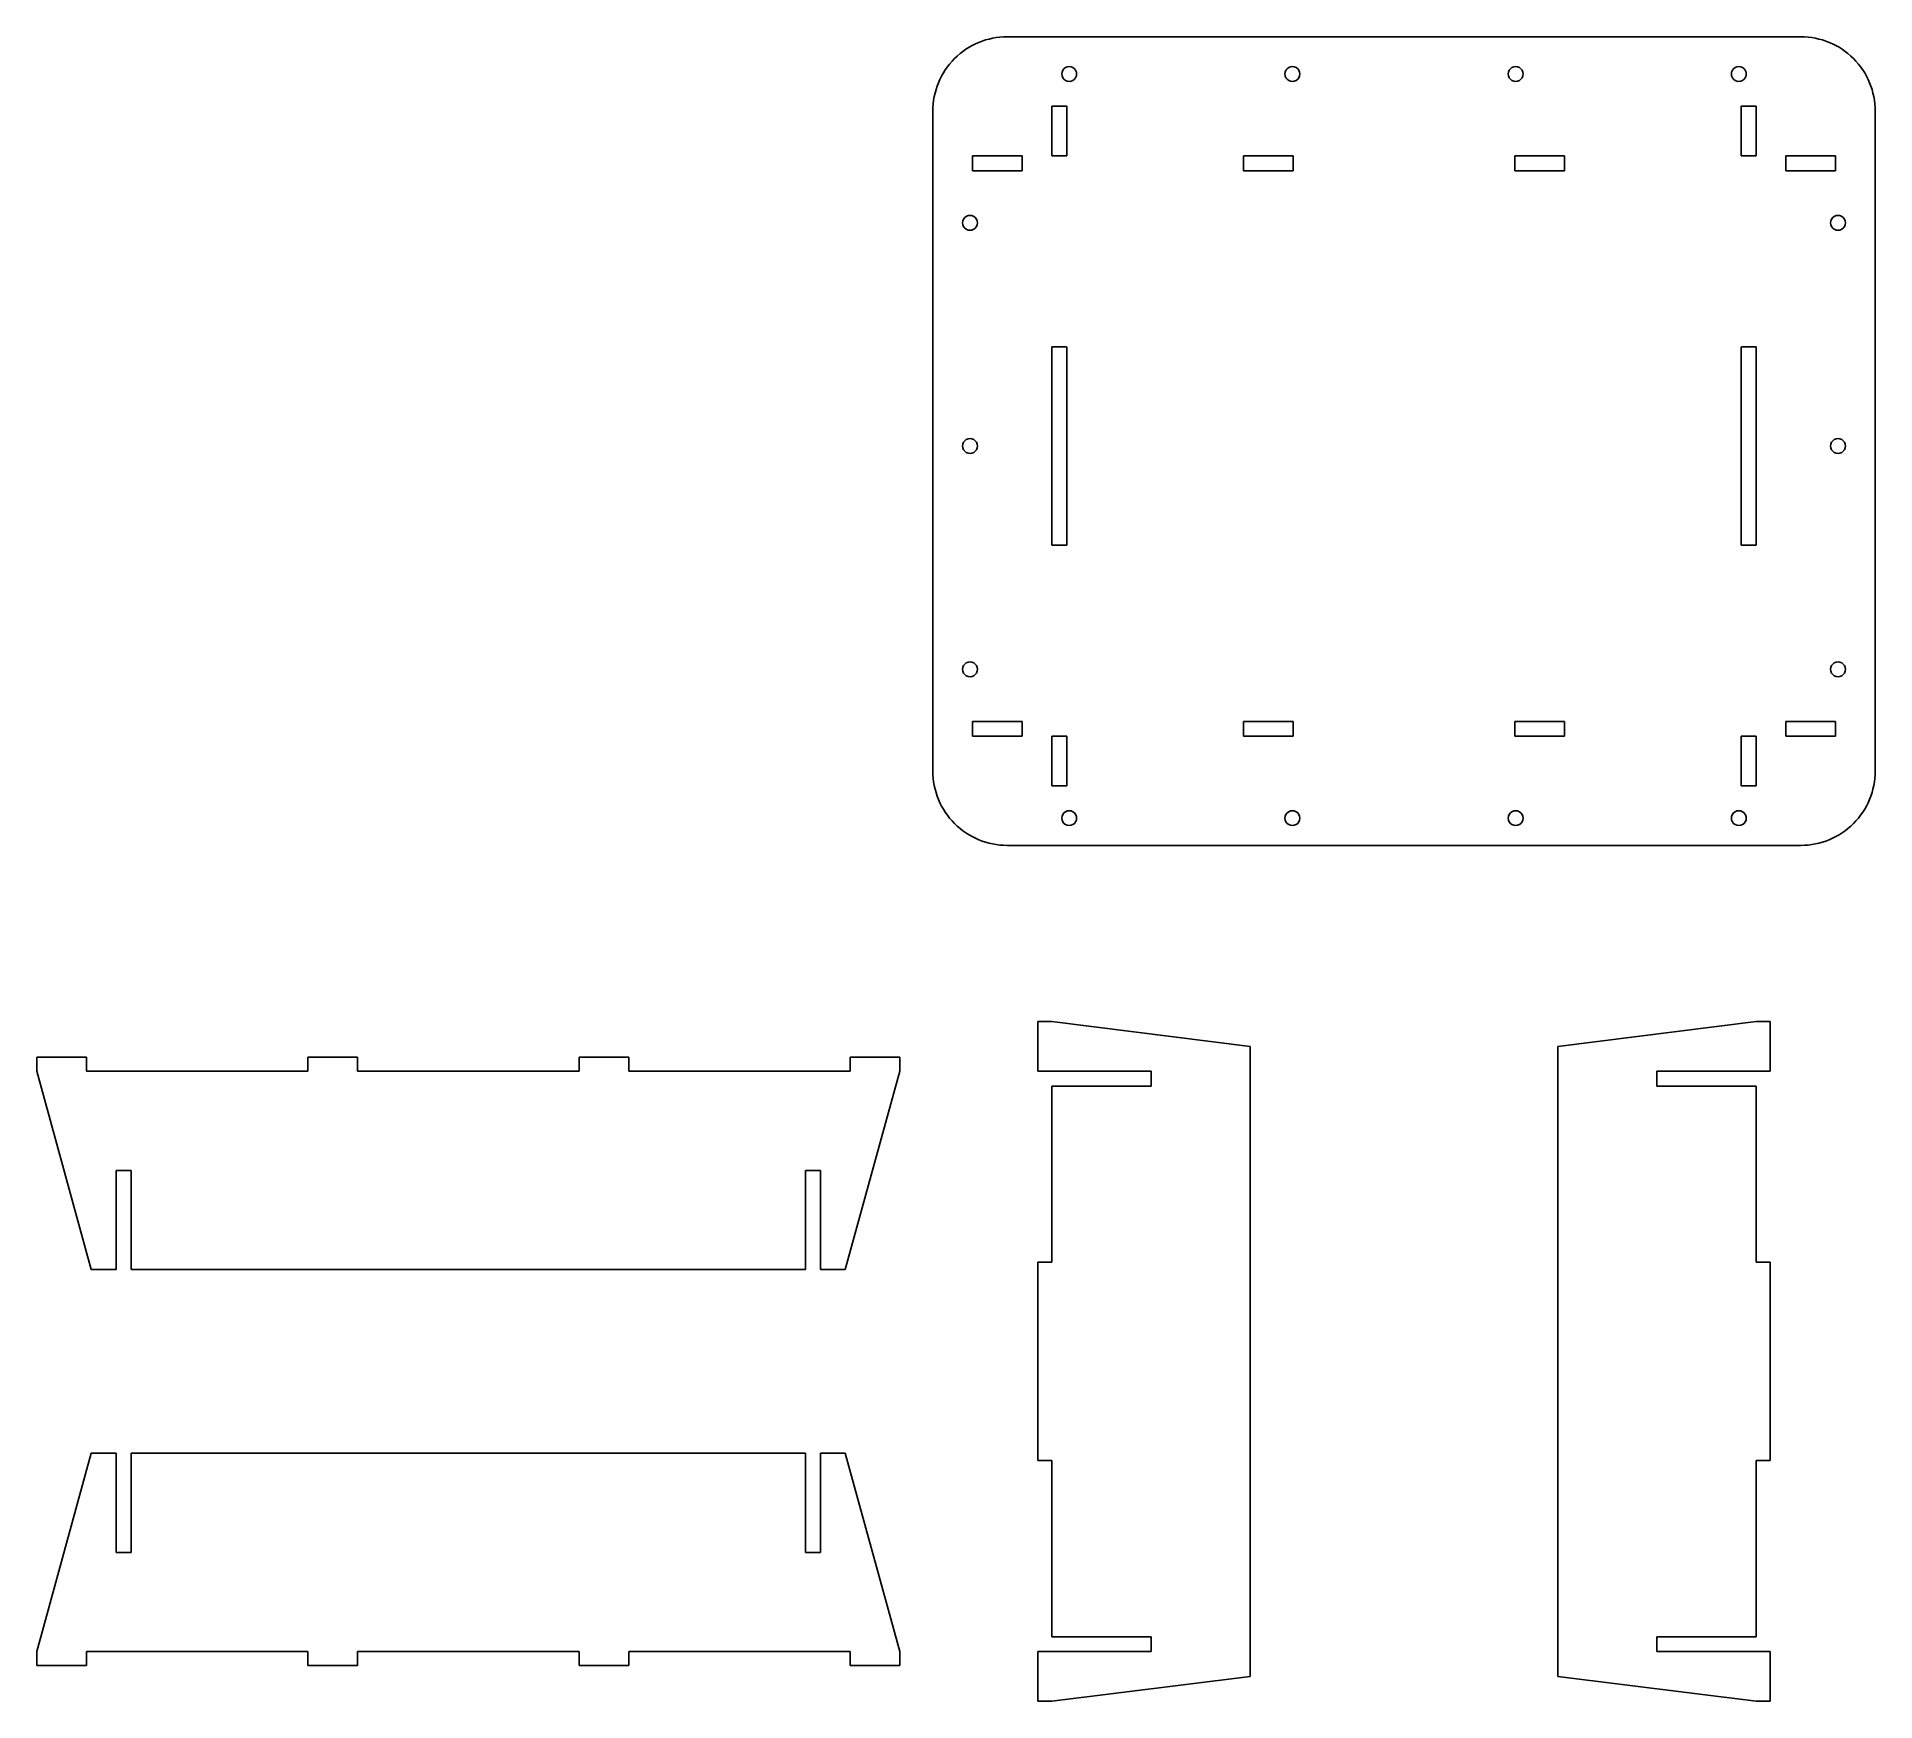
# Model space of a CAD drawing. Extents: x 81 to 451, y 59 to 395.
import ezdxf

# ---------------------------------------------------------------- set-up
doc = ezdxf.new("R2010")
doc.units = 0
doc.layers.get('0').update_dxf_attribs({"linetype": 'CONTINUOUS'})

msp = doc.modelspace()

# ---------------------------------------------------------------- linework, layer by layer
at = {"color": 7}
for p, q in [((436.159967, 394.834057), (276.159967, 394.834057)), ((290.159967, 387.334057), (290.159967, 387.334057)), ((335.159967, 387.334057), (335.159967, 387.334057)), ((380.159967, 387.334057), (380.159967, 387.334057)), ((425.159967, 387.334057), (425.159967, 387.334057)), ((261.159967, 379.834057), (261.159967, 246.834057)), ((285.159967, 370.834057), (285.159967, 380.834054)), ((285.159967, 380.834054), (288.159973, 380.834054)), ((288.159973, 380.834054), (288.159973, 370.834057)), ((424.15998, 380.834054), (427.159971, 380.834054)), ((424.15998, 370.834057), (424.15998, 380.834054)), ((427.159971, 380.834054), (427.159971, 370.834057)), ((451.159967, 246.834057), (451.159967, 379.834057)), ((269.159964, 370.834057), (279.159969, 370.834057)), ((269.159964, 367.834058), (269.159964, 370.834057)), ((279.159969, 370.834057), (279.159969, 367.834058)), ((288.159973, 370.834057), (285.159967, 370.834057)), ((323.826632, 370.834057), (333.826638, 370.834057)), ((323.826632, 367.834058), (323.826632, 370.834057)), ((333.826638, 370.834057), (333.826638, 367.834058)), ((378.4933, 370.834057), (388.493306, 370.834057)), ((378.4933, 367.834058), (378.4933, 370.834057)), ((388.493306, 370.834057), (388.493306, 367.834058)), ((427.159971, 370.834057), (424.15998, 370.834057)), ((433.159954, 367.834058), (433.159954, 370.834057)), ((433.159954, 370.834057), (443.159974, 370.834057)), ((443.159974, 370.834057), (443.159974, 367.834058)), ((279.159969, 367.834058), (269.159964, 367.834058)), ((323.826632, 367.834058), (333.82664, 367.834058)), ((388.49331, 367.834058), (378.493302, 367.834058)), ((443.159974, 367.834058), (433.159954, 367.834058)), ((270.159967, 357.334057), (270.159967, 357.334057)), ((445.159967, 357.334057), (445.159967, 357.334057)), ((285.159967, 292.334058), (285.159967, 332.334057)), ((285.159967, 332.334057), (288.159973, 332.334057)), ((288.15998, 332.334056), (288.15998, 292.334058)), ((424.15998, 332.334057), (427.159971, 332.334057)), ((424.15999, 332.334056), (424.15999, 292.334058)), ((427.159971, 332.334057), (427.159971, 292.334058)), ((270.159967, 312.334057), (270.159967, 312.334057)), ((445.159967, 312.334057), (445.159967, 312.334057)), ((288.159973, 292.334058), (285.159967, 292.334058)), ((427.159971, 292.334058), (424.15998, 292.334058)), ((270.159967, 267.334057), (270.159967, 267.334057)), ((445.159967, 267.334057), (445.159967, 267.334057)), ((269.159964, 256.834056), (279.159969, 256.834056)), ((269.159964, 253.834058), (269.159964, 256.834056)), ((279.159969, 256.834056), (279.159969, 253.834058)), ((323.826632, 256.834057), (333.82664, 256.834057)), ((323.826632, 253.834058), (323.826632, 256.834056)), ((333.826638, 256.834056), (333.826638, 253.834058)), ((378.4933, 253.834058), (378.4933, 256.834056)), ((378.493302, 256.834057), (388.49331, 256.834057)), ((388.493306, 256.834056), (388.493306, 253.834058)), ((433.159954, 253.834058), (433.159954, 256.834056)), ((433.159954, 256.834056), (443.159974, 256.834056)), ((443.159974, 256.834056), (443.159974, 253.834058)), ((279.159969, 253.834058), (269.159964, 253.834058)), ((285.159967, 253.834058), (288.159973, 253.834058)), ((285.159967, 243.83406), (285.159967, 253.834058)), ((288.159973, 253.834058), (288.159973, 243.83406)), ((333.826638, 253.834058), (323.826632, 253.834058)), ((388.493306, 253.834058), (378.4933, 253.834058)), ((424.15998, 243.83406), (424.15998, 253.834058)), ((424.15998, 253.834058), (427.159971, 253.834058)), ((427.159971, 253.834058), (427.159971, 243.83406)), ((443.159974, 253.834058), (433.159954, 253.834058)), ((288.159973, 243.83406), (285.159967, 243.83406)), ((427.159971, 243.83406), (424.15998, 243.83406)), ((290.159967, 237.334057), (290.159967, 237.334057)), ((335.159967, 237.334057), (335.159967, 237.334057)), ((380.159967, 237.334057), (380.159967, 237.334057)), ((425.159967, 237.334057), (425.159967, 237.334057)), ((276.159967, 231.834057), (436.159967, 231.834057)), ((282.359964, 186.323132), (282.359964, 196.323131)), ((285.159967, 196.323131), (282.359964, 196.323131)), ((285.159967, 196.323131), (325.159973, 191.323128)), ((387.159965, 191.323128), (427.159971, 196.323131)), ((427.159971, 196.323131), (429.959959, 196.323131)), ((429.959959, 196.323131), (429.959959, 186.323132)), ((80.509922, 186.323132), (80.509922, 189.123128)), ((80.509922, 189.123128), (90.509928, 189.123128)), ((90.509928, 186.323132), (90.509928, 189.123128)), ((135.17659, 189.123128), (145.17659, 189.123128)), ((135.17659, 186.323132), (135.17659, 189.123128)), ((145.17659, 186.323132), (145.17659, 189.123128)), ((189.843257, 186.323132), (189.843257, 189.123128)), ((189.843257, 189.123128), (199.843257, 189.123128)), ((199.843257, 186.323132), (199.843257, 189.123128)), ((244.509927, 186.323132), (244.509927, 189.123128)), ((244.509927, 189.123128), (254.509925, 189.123128)), ((254.509925, 186.323132), (254.509925, 189.123128)), ((325.159973, 191.323128), (325.159973, 64.323124)), ((387.159965, 64.323124), (387.159965, 191.323128)), ((91.509922, 146.323126), (80.509922, 186.323132)), ((135.17659, 186.323132), (90.509928, 186.323132)), ((189.843257, 186.323132), (145.17659, 186.323132)), ((244.509927, 186.323132), (199.843257, 186.323132)), ((254.509925, 186.323132), (243.509925, 146.323126)), ((305.159963, 186.323132), (282.359964, 186.323132)), ((305.159963, 186.323132), (305.159963, 183.323126)), ((407.159961, 186.323132), (429.959959, 186.323132)), ((407.159961, 183.323126), (407.159961, 186.323132)), ((285.159967, 147.823136), (285.159967, 183.323126)), ((305.159963, 183.323126), (285.159967, 183.323126)), ((407.159961, 183.323126), (427.159971, 183.323126)), ((427.159971, 183.323126), (427.159971, 147.823136)), ((99.509923, 166.323137), (96.509925, 166.323137)), ((96.509925, 166.323137), (96.509925, 146.323126)), ((99.509923, 166.323137), (99.509923, 146.323126)), ((238.509922, 166.323137), (235.509924, 166.323137)), ((235.509924, 166.323137), (235.509924, 146.323126)), ((238.509922, 166.323137), (238.509922, 146.323126)), ((91.509922, 146.323126), (96.509925, 146.323126)), ((99.509923, 146.323126), (235.509924, 146.323126)), ((238.509922, 146.323126), (243.509925, 146.323126)), ((282.359964, 107.82313), (282.359964, 147.823136)), ((285.159967, 147.823136), (282.359964, 147.823136)), ((427.159971, 147.823136), (429.959959, 147.823136)), ((429.959959, 147.823136), (429.959959, 107.82313)), ((80.509922, 69.323134), (91.509922, 109.323126)), ((91.509922, 109.323126), (96.509925, 109.323126)), ((96.509925, 89.32313), (96.509925, 109.323126)), ((99.509923, 89.32313), (99.509923, 109.323126)), ((99.509923, 109.323126), (235.509924, 109.323126)), ((235.509924, 89.32313), (235.509924, 109.323126)), ((238.509922, 89.32313), (238.509922, 109.323126)), ((238.509922, 109.323126), (243.509925, 109.323126)), ((243.509925, 109.323126), (254.509925, 69.323134)), ((285.159967, 107.82313), (282.359964, 107.82313)), ((285.159967, 72.323125), (285.159967, 107.82313)), ((427.159971, 107.82313), (429.959959, 107.82313)), ((427.159971, 107.82313), (427.159971, 72.323125)), ((96.509925, 89.32313), (99.509923, 89.32313)), ((235.509924, 89.32313), (238.509922, 89.32313)), ((305.159963, 72.323125), (285.159967, 72.323125)), ((305.159963, 72.323125), (305.159963, 69.323134)), ((407.159961, 72.323125), (427.159971, 72.323125)), ((407.159961, 69.323134), (407.159961, 72.323125)), ((80.509922, 69.323134), (80.509922, 66.523131)), ((135.17659, 69.323134), (90.509928, 69.323134)), ((90.509928, 69.323134), (90.509928, 66.523131)), ((135.17659, 69.323134), (135.17659, 66.523131)), ((189.843257, 69.323134), (145.17659, 69.323134)), ((145.17659, 69.323134), (145.17659, 66.523131)), ((189.843257, 69.323134), (189.843257, 66.523131)), ((244.509927, 69.323134), (199.843257, 69.323134)), ((199.843257, 69.323134), (199.843257, 66.523131)), ((244.509927, 69.323134), (244.509927, 66.523131)), ((254.509925, 69.323134), (254.509925, 66.523131)), ((305.159963, 69.323134), (282.359964, 69.323134)), ((282.359964, 59.323129), (282.359964, 69.323134)), ((407.159961, 69.323134), (429.959959, 69.323134)), ((429.959959, 69.323134), (429.959959, 59.323129)), ((90.509928, 66.523131), (80.509922, 66.523131)), ((145.17659, 66.523131), (135.17659, 66.523131)), ((199.843257, 66.523131), (189.843257, 66.523131)), ((254.509925, 66.523131), (244.509927, 66.523131)), ((325.159973, 64.323124), (285.159967, 59.323129)), ((427.159971, 59.323129), (387.159965, 64.323124)), ((285.159967, 59.323129), (282.359964, 59.323129)), ((427.159971, 59.323129), (429.959959, 59.323129))]:
    msp.add_line(p, q, dxfattribs=at)
for points in [[(276.159967, 394.834057), (272.18172, 394.834057), (268.366411, 393.253705), (265.553366, 390.440659)], [(446.766569, 390.440659), (443.953523, 393.253705), (440.138215, 394.834057), (436.159967, 394.834057)], [(265.553366, 390.440659), (262.74032, 387.627613), (261.159967, 383.812305), (261.159967, 379.834057)], [(451.159967, 379.834057), (451.159967, 383.812305), (449.579615, 387.627613), (446.766569, 390.440659)], [(287.909779, 388.633638), (287.445582, 388.365544), (287.159735, 387.870111), (287.159967, 387.334057)], [(287.159967, 387.334057), (287.159735, 386.798004), (287.445582, 386.302571), (287.909779, 386.034477)], [(289.410155, 388.633638), (288.945958, 388.901731), (288.373976, 388.901731), (287.909779, 388.633638)], [(287.909779, 386.034477), (288.373976, 385.766383), (288.945958, 385.766383), (289.410155, 386.034477)], [(290.159967, 387.334057), (290.1602, 387.870111), (289.874352, 388.365544), (289.410155, 388.633638)], [(289.410155, 386.034477), (289.874352, 386.302571), (290.1602, 386.798004), (290.159967, 387.334057)], [(332.909779, 388.633638), (332.445582, 388.365544), (332.159735, 387.870111), (332.159967, 387.334057)], [(332.159967, 387.334057), (332.159735, 386.798004), (332.445582, 386.302571), (332.909779, 386.034477)], [(334.410155, 388.633638), (333.945958, 388.901731), (333.373976, 388.901731), (332.909779, 388.633638)], [(332.909779, 386.034477), (333.373976, 385.766383), (333.945958, 385.766383), (334.410155, 386.034477)], [(335.159967, 387.334057), (335.1602, 387.870111), (334.874352, 388.365544), (334.410155, 388.633638)], [(334.410155, 386.034477), (334.874352, 386.302571), (335.1602, 386.798004), (335.159967, 387.334057)], [(377.909779, 388.633638), (377.445582, 388.365544), (377.159735, 387.870111), (377.159967, 387.334057)], [(377.159967, 387.334057), (377.159735, 386.798004), (377.445582, 386.302571), (377.909779, 386.034477)], [(379.410155, 388.633638), (378.945958, 388.901731), (378.373977, 388.901731), (377.909779, 388.633638)], [(377.909779, 386.034477), (378.373977, 385.766383), (378.945958, 385.766383), (379.410155, 386.034477)], [(380.159967, 387.334057), (380.1602, 387.870111), (379.874352, 388.365544), (379.410155, 388.633638)], [(379.410155, 386.034477), (379.874352, 386.302571), (380.1602, 386.798004), (380.159967, 387.334057)], [(422.909779, 388.633638), (422.445582, 388.365544), (422.159735, 387.870111), (422.159967, 387.334057)], [(422.159967, 387.334057), (422.159735, 386.798004), (422.445582, 386.302571), (422.909779, 386.034477)], [(424.410155, 388.633638), (423.945958, 388.901731), (423.373977, 388.901731), (422.909779, 388.633638)], [(422.909779, 386.034477), (423.373977, 385.766383), (423.945958, 385.766383), (424.410155, 386.034477)], [(425.159967, 387.334057), (425.1602, 387.870111), (424.874352, 388.365544), (424.410155, 388.633638)], [(424.410155, 386.034477), (424.874352, 386.302571), (425.1602, 386.798004), (425.159967, 387.334057)], [(267.909967, 358.633095), (267.445865, 358.365146), (267.159967, 357.869956), (267.159967, 357.334057)], [(267.159967, 357.334057), (267.159967, 356.798159), (267.445865, 356.302968), (267.909967, 356.035019)], [(269.409967, 358.633095), (268.945866, 358.901045), (268.374069, 358.901045), (267.909967, 358.633095)], [(267.909967, 356.035019), (268.374069, 355.767069), (268.945866, 355.767069), (269.409967, 356.035019)], [(270.159967, 357.334057), (270.159967, 357.869956), (269.874069, 358.365146), (269.409967, 358.633095)], [(269.409967, 356.035019), (269.874069, 356.302968), (270.159967, 356.798159), (270.159967, 357.334057)], [(442.90978, 358.633637), (442.445582, 358.365544), (442.159735, 357.87011), (442.159967, 357.334057)], [(442.159967, 357.334057), (442.159735, 356.798004), (442.445582, 356.302571), (442.90978, 356.034477)], [(444.410155, 358.633637), (443.945958, 358.901731), (443.373977, 358.901731), (442.90978, 358.633637)], [(442.90978, 356.034477), (443.373977, 355.766383), (443.945958, 355.766383), (444.410155, 356.034477)], [(445.159967, 357.334057), (445.1602, 357.87011), (444.874352, 358.365544), (444.410155, 358.633637)], [(444.410155, 356.034477), (444.874352, 356.302571), (445.1602, 356.798004), (445.159967, 357.334057)], [(267.909967, 313.633095), (267.445865, 313.365146), (267.159967, 312.869956), (267.159967, 312.334057)], [(267.159967, 312.334057), (267.159967, 311.798159), (267.445865, 311.302968), (267.909967, 311.035019)], [(269.409967, 313.633095), (268.945866, 313.901045), (268.374069, 313.901045), (267.909967, 313.633095)], [(270.159967, 312.334057), (270.159967, 312.869956), (269.874069, 313.365146), (269.409967, 313.633095)], [(269.409967, 311.035019), (269.874069, 311.302968), (270.159967, 311.798159), (270.159967, 312.334057)], [(442.90978, 313.633637), (442.445582, 313.365544), (442.159735, 312.87011), (442.159967, 312.334057)], [(442.159967, 312.334057), (442.159735, 311.798004), (442.445582, 311.30257), (442.90978, 311.034477)], [(444.410155, 313.633637), (443.945958, 313.901731), (443.373977, 313.901731), (442.90978, 313.633637)], [(445.159967, 312.334057), (445.1602, 312.87011), (444.874352, 313.365544), (444.410155, 313.633637)], [(444.410155, 311.034477), (444.874352, 311.30257), (445.1602, 311.798004), (445.159967, 312.334057)], [(267.909967, 311.035019), (268.374069, 310.767069), (268.945866, 310.767069), (269.409967, 311.035019)], [(442.90978, 311.034477), (443.373977, 310.766383), (443.945958, 310.766383), (444.410155, 311.034477)], [(267.909967, 268.633095), (267.445865, 268.365146), (267.159967, 267.869955), (267.159967, 267.334057)], [(267.159967, 267.334057), (267.159967, 266.798159), (267.445865, 266.302968), (267.909967, 266.035019)], [(269.409967, 268.633095), (268.945866, 268.901045), (268.374069, 268.901045), (267.909967, 268.633095)], [(270.159967, 267.334057), (270.159967, 267.869955), (269.874069, 268.365146), (269.409967, 268.633095)], [(269.409967, 266.035019), (269.874069, 266.302968), (270.159967, 266.798159), (270.159967, 267.334057)], [(442.90978, 268.633637), (442.445582, 268.365544), (442.159735, 267.87011), (442.159967, 267.334057)], [(442.159967, 267.334057), (442.159735, 266.798004), (442.445582, 266.30257), (442.90978, 266.034477)], [(444.410155, 268.633637), (443.945958, 268.901731), (443.373977, 268.901731), (442.90978, 268.633637)], [(445.159967, 267.334057), (445.1602, 267.87011), (444.874352, 268.365544), (444.410155, 268.633637)], [(444.410155, 266.034477), (444.874352, 266.30257), (445.1602, 266.798004), (445.159967, 267.334057)], [(267.909967, 266.035019), (268.374069, 265.767069), (268.945866, 265.767069), (269.409967, 266.035019)], [(442.90978, 266.034477), (443.373977, 265.766383), (443.945958, 265.766383), (444.410155, 266.034477)], [(261.159967, 246.834057), (261.159967, 242.85581), (262.74032, 239.040501), (265.553366, 236.227455)], [(446.766569, 236.227455), (449.579615, 239.040501), (451.159967, 242.85581), (451.159967, 246.834057)], [(287.909779, 238.633638), (287.445582, 238.365544), (287.159735, 237.870111), (287.159967, 237.334057)], [(287.159967, 237.334057), (287.159735, 236.798004), (287.445582, 236.302571), (287.909779, 236.034477)], [(289.410155, 238.633638), (288.945958, 238.901731), (288.373976, 238.901731), (287.909779, 238.633638)], [(290.159967, 237.334057), (290.1602, 237.870111), (289.874352, 238.365544), (289.410155, 238.633638)], [(289.410155, 236.034477), (289.874352, 236.302571), (290.1602, 236.798004), (290.159967, 237.334057)], [(332.909779, 238.633638), (332.445582, 238.365544), (332.159735, 237.870111), (332.159967, 237.334057)], [(332.159967, 237.334057), (332.159735, 236.798004), (332.445582, 236.302571), (332.909779, 236.034477)], [(334.410155, 238.633638), (333.945958, 238.901731), (333.373976, 238.901731), (332.909779, 238.633638)], [(335.159967, 237.334057), (335.1602, 237.870111), (334.874352, 238.365544), (334.410155, 238.633638)], [(334.410155, 236.034477), (334.874352, 236.302571), (335.1602, 236.798004), (335.159967, 237.334057)], [(377.909779, 238.633638), (377.445582, 238.365544), (377.159735, 237.870111), (377.159967, 237.334057)], [(377.159967, 237.334057), (377.159735, 236.798004), (377.445582, 236.302571), (377.909779, 236.034477)], [(379.410155, 238.633638), (378.945958, 238.901731), (378.373977, 238.901731), (377.909779, 238.633638)], [(380.159967, 237.334057), (380.1602, 237.870111), (379.874352, 238.365544), (379.410155, 238.633638)], [(379.410155, 236.034477), (379.874352, 236.302571), (380.1602, 236.798004), (380.159967, 237.334057)], [(422.909779, 238.633638), (422.445582, 238.365544), (422.159735, 237.870111), (422.159967, 237.334057)], [(422.159967, 237.334057), (422.159735, 236.798004), (422.445582, 236.302571), (422.909779, 236.034477)], [(424.410155, 238.633638), (423.945958, 238.901731), (423.373977, 238.901731), (422.909779, 238.633638)], [(425.159967, 237.334057), (425.1602, 237.870111), (424.874352, 238.365544), (424.410155, 238.633638)], [(424.410155, 236.034477), (424.874352, 236.302571), (425.1602, 236.798004), (425.159967, 237.334057)], [(265.553366, 236.227455), (268.366411, 233.41441), (272.18172, 231.834057), (276.159967, 231.834057)], [(287.909779, 236.034477), (288.373976, 235.766383), (288.945958, 235.766383), (289.410155, 236.034477)], [(332.909779, 236.034477), (333.373976, 235.766383), (333.945958, 235.766383), (334.410155, 236.034477)], [(377.909779, 236.034477), (378.373977, 235.766383), (378.945958, 235.766383), (379.410155, 236.034477)], [(422.909779, 236.034477), (423.373977, 235.766383), (423.945958, 235.766383), (424.410155, 236.034477)], [(436.159967, 231.834057), (440.138215, 231.834057), (443.953523, 233.41441), (446.766569, 236.227455)]]:
    msp.add_open_spline(points, degree=3, dxfattribs=at)

doc.saveas('drawing.dxf')
